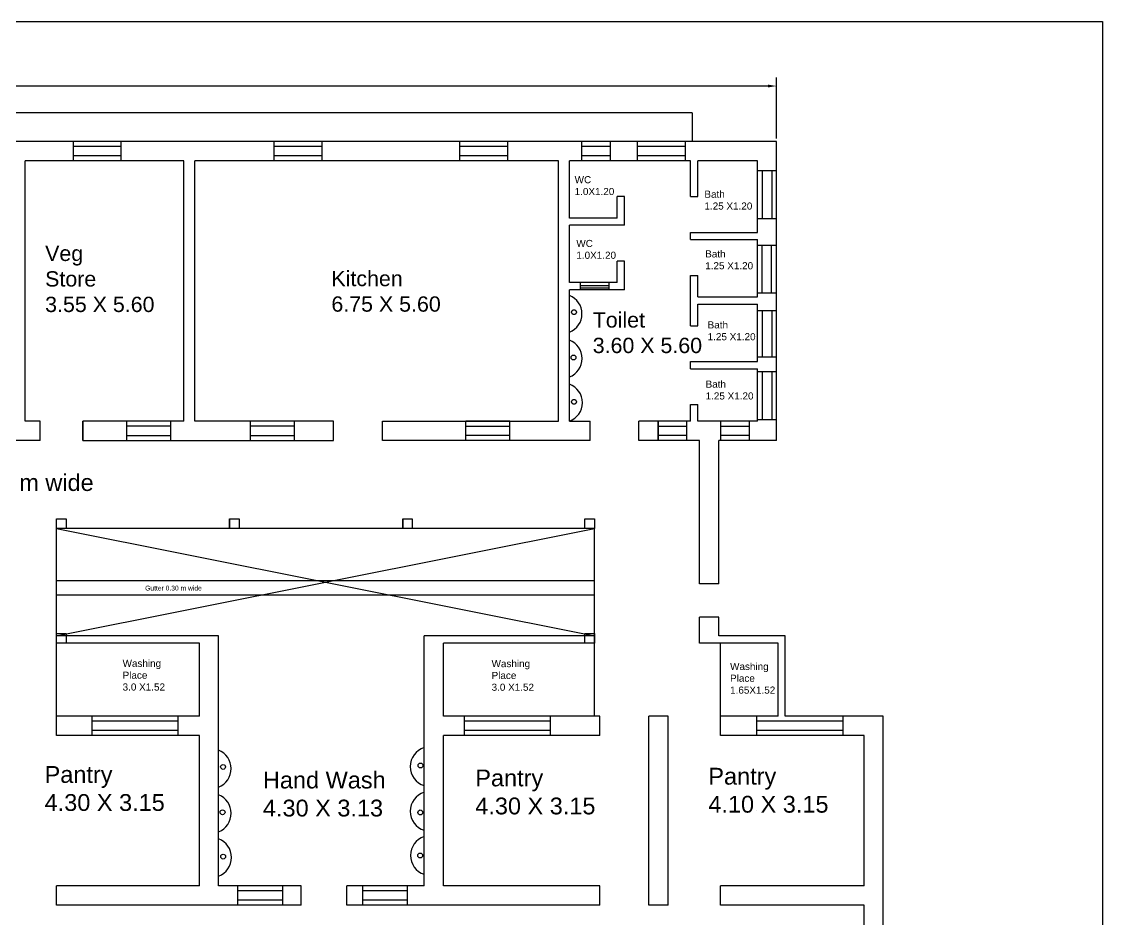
# Model space of a CAD drawing. Header units: inches. Extents: x 101 to 668, y -217 to 99.
# Drawn here: x 549.08 to 571.69, y -197.67 to -178.88 of the extents above; entities that cross this region are included whole.
import ezdxf

# ---------------------------------------------------------------- set-up
doc = ezdxf.new("R2010")
doc.units = ezdxf.units.IN
doc.header["$MEASUREMENT"] = 0
doc.styles.get("Standard").update_dxf_attribs({"font": 'arial.ttf'})
doc.dimstyles.get("Standard").update_dxf_attribs({"dimtxt": 0.18, "dimasz": 0.18, "dimexe": 0.18, "dimexo": 0.0625, "dimgap": 0.09, "dimtad": 0, "dimtih": 1, "dimtoh": 1, "dimdec": 4, "dimzin": 0, "dimdsep": 46, "dimtxsty": 'Standard', "dimcen": 0.09, "dimadec": 0, "dimazin": 0, "dimtfac": 1, "dimtdec": 4, "dimtofl": 0, "dimtmove": 0, "dimatfit": 3, "dimfxl": 1, "dimtolj": 1, "dimtzin": 0, "dimarcsym": 0})

# ---------------------------------------------------------------- blocks, each defined once
blk = doc.blocks.new('*D192')
at = {"color": 0, "lineweight": -2}
for p, q in [((531.941, -181.333), (531.941, -180.052)), ((564.871, -181.333), (564.871, -180.052)), ((532.121, -180.232), (547.873, -180.232)), ((564.691, -180.232), (548.94, -180.232))]:
    blk.add_line(p, q, dxfattribs=at)
at = {"color": 0}
for points in [[(532.121, -180.202), (532.121, -180.262), (531.941, -180.232)], [(564.691, -180.202), (564.691, -180.262), (564.871, -180.232)]]:
    blk.add_solid(points, dxfattribs=at)
at = {"layer": 'Defpoints', "color": 0}
for p in [(564.871, -180.232), (531.941, -181.395), (564.871, -181.395)]:
    blk.add_point(p, dxfattribs=at)
at = {"color": 0, "insert": (548.406, -180.232), "char_height": 0.18, "attachment_point": 5}
blk.add_mtext('\\A1;32.9300', dxfattribs=at)
blk = doc.blocks.new('*D195')
at = {"color": 0, "lineweight": -2}
for p, q in [((531.941, -181.333), (531.941, -180.052)), ((564.871, -181.333), (564.871, -180.052)), ((532.121, -180.232), (547.873, -180.232)), ((564.691, -180.232), (548.94, -180.232))]:
    blk.add_line(p, q, dxfattribs=at)
at = {"color": 0}
for points in [[(532.121, -180.202), (532.121, -180.262), (531.941, -180.232)], [(564.691, -180.202), (564.691, -180.262), (564.871, -180.232)]]:
    blk.add_solid(points, dxfattribs=at)
at = {"layer": 'Defpoints', "color": 0}
for p in [(564.871, -180.232), (531.941, -181.395), (564.871, -181.395)]:
    blk.add_point(p, dxfattribs=at)
at = {"color": 0, "insert": (548.406, -180.232), "char_height": 0.18, "attachment_point": 5}
blk.add_mtext('\\A1;32.9300', dxfattribs=at)

msp = doc.modelspace()

# ---------------------------------------------------------------- linework, layer by layer
for p, q in [((563.10883, -180.7953), (533.43849, -180.7953)), ((563.10883, -180.7953), (533.43849, -180.7953)), ((563.10883, -180.7953), (563.10883, -181.3953)), ((563.10883, -180.7953), (563.10883, -181.3953)), ((564.8715, -181.3953), (531.9415, -181.3953)), ((564.8715, -181.3953), (531.9415, -181.3953)), ((550.15786, -181.3953), (550.15786, -181.7953)), ((550.15786, -181.3953), (550.15786, -181.7953)), ((551.15786, -181.4953), (550.15786, -181.4953)), ((551.15786, -181.4953), (550.15786, -181.4953)), ((551.15786, -181.3953), (551.15786, -181.7953)), ((551.15786, -181.3953), (551.15786, -181.7953)), ((554.358, -181.3953), (554.358, -181.7953)), ((554.358, -181.3953), (554.358, -181.7953)), ((555.358, -181.4953), (554.358, -181.4953)), ((555.358, -181.4953), (554.358, -181.4953)), ((555.358, -181.3953), (555.358, -181.7953)), ((555.358, -181.3953), (555.358, -181.7953)), ((558.24096, -181.3953), (558.24096, -181.7953)), ((558.24096, -181.3953), (558.24096, -181.7953)), ((559.24096, -181.4953), (558.24096, -181.4953)), ((559.24096, -181.4953), (558.24096, -181.4953)), ((559.24096, -181.3953), (559.24096, -181.7953)), ((559.24096, -181.3953), (559.24096, -181.7953)), ((560.79752, -181.7953), (560.79752, -181.3953)), ((561.39752, -181.4953), (560.79752, -181.4953)), ((561.39752, -181.7953), (561.39752, -181.3953)), ((561.95883, -181.3953), (561.95883, -181.7953)), ((561.95883, -181.3953), (561.95883, -181.7953)), ((562.95883, -181.4953), (561.95883, -181.4953)), ((562.95883, -181.4953), (561.95883, -181.4953)), ((562.95883, -181.3953), (562.95883, -181.7953)), ((562.95883, -181.3953), (562.95883, -181.7953)), ((564.8715, -187.6453), (564.8715, -181.3953)), ((551.15786, -181.6953), (550.15786, -181.6953)), ((551.15786, -181.6953), (550.15786, -181.6953)), ((555.358, -181.6953), (554.358, -181.6953)), ((555.358, -181.6953), (554.358, -181.6953)), ((559.24096, -181.6953), (558.24096, -181.6953)), ((559.24096, -181.6953), (558.24096, -181.6953)), ((561.39752, -181.6953), (560.79752, -181.6953)), ((562.95883, -181.6953), (561.95883, -181.6953)), ((562.95883, -181.6953), (561.95883, -181.6953)), ((552.47713, -181.7953), (549.15628, -181.7953)), ((552.47713, -181.7953), (549.15628, -181.7953)), ((549.15628, -187.2453), (549.15628, -181.7953)), ((552.47713, -187.2453), (552.47713, -181.7953)), ((556.97486, -181.7953), (552.70713, -181.7953)), ((556.97486, -181.7953), (552.70713, -181.7953)), ((552.70713, -187.2453), (552.70713, -181.7953)), ((560.31013, -181.7953), (556.97486, -181.7953)), ((560.31013, -181.7953), (557.20486, -181.7953)), ((560.31013, -184.2653), (560.31013, -181.7953)), ((561.54013, -181.7953), (560.54013, -181.7953)), ((561.54013, -181.7953), (560.54013, -181.7953)), ((561.7715, -181.7953), (560.54013, -181.7953)), ((560.54013, -182.9953), (560.54013, -181.7953)), ((561.7715, -181.7953), (560.54013, -181.7953)), ((560.54013, -182.9953), (560.54013, -181.7953)), ((561.7715, -181.7953), (561.69013, -181.7953)), ((561.9215, -181.7953), (561.69013, -181.7953)), ((563.0715, -181.7953), (561.9215, -181.7953)), ((563.0715, -181.7953), (561.9215, -181.7953)), ((563.0715, -181.7953), (561.9215, -181.7953)), ((563.0715, -181.7953), (561.9215, -181.7953)), ((563.0715, -182.5453), (563.0715, -181.7953)), ((563.2715, -181.7953), (563.2215, -181.7953)), ((563.2215, -182.5453), (563.2215, -181.7953)), ((564.4715, -181.7953), (563.2715, -181.7953)), ((564.4715, -181.7953), (563.2715, -181.7953)), ((564.4715, -181.7953), (563.2715, -181.7953)), ((564.4715, -181.7953), (563.2715, -181.7953)), ((564.4715, -183.2953), (564.4715, -181.7953)), ((564.4715, -183.2953), (564.4715, -181.7953)), ((564.47706, -182.00221), (564.87706, -182.00221)), ((564.57706, -183.00221), (564.57706, -182.00221)), ((564.77706, -183.00221), (564.77706, -182.00221)), ((561.69013, -182.5453), (561.54013, -182.5453)), ((561.54013, -182.9953), (561.54013, -182.5453)), ((561.69013, -183.1453), (561.69013, -182.5453)), ((563.0715, -182.5453), (563.2215, -182.5453)), ((561.54013, -182.9953), (560.54013, -182.9953)), ((564.47706, -183.00221), (564.87706, -183.00221)), ((560.54013, -184.2653), (560.54013, -183.1453)), ((561.69013, -183.1453), (560.54013, -183.1453)), ((563.0715, -183.4453), (563.0715, -183.2953)), ((563.0715, -183.2953), (564.4715, -183.2953)), ((563.0715, -183.4453), (564.4715, -183.4453)), ((564.4715, -184.6453), (564.4715, -183.4453)), ((564.4715, -184.6453), (564.4715, -183.4453)), ((564.46814, -183.55873), (564.86814, -183.55873)), ((564.56814, -184.55873), (564.56814, -183.55873)), ((564.76814, -184.55873), (564.76814, -183.55873)), ((561.69013, -183.8953), (561.54013, -183.8953)), ((561.54013, -184.3453), (561.54013, -183.8953)), ((561.69013, -184.4953), (561.69013, -183.8953)), ((563.0715, -185.2453), (563.0715, -184.1953)), ((563.0715, -184.1953), (563.2215, -184.1953)), ((563.2215, -184.6453), (563.2215, -184.1953)), ((560.31013, -187.2453), (560.31013, -184.2653)), ((560.54013, -184.3453), (560.54013, -184.2653)), ((561.54013, -184.3453), (560.54013, -184.3453)), ((560.76898, -184.4953), (560.76898, -184.3453)), ((561.36898, -184.41215), (560.76898, -184.41215)), ((561.36898, -184.4953), (561.36898, -184.3453)), ((560.54013, -187.2453), (560.54013, -184.4953)), ((561.69013, -184.4953), (560.54013, -184.4953)), ((561.36898, -184.46215), (560.76898, -184.46215)), ((563.2215, -184.6453), (564.4715, -184.6453)), ((564.46814, -184.55873), (564.86814, -184.55873)), ((563.2215, -185.2453), (563.2215, -184.7953)), ((563.2215, -184.7953), (564.4715, -184.7953)), ((564.4715, -185.9953), (564.4715, -184.7953)), ((564.4715, -185.9953), (564.4715, -184.7953)), ((564.4715, -184.92615), (564.8715, -184.92615)), ((564.57919, -185.89486), (564.57919, -184.92615)), ((564.77919, -185.89486), (564.77919, -184.92615)), ((563.0715, -185.2453), (563.2215, -185.2453)), ((563.0715, -186.1453), (563.0715, -185.9953)), ((563.0715, -185.9953), (564.4715, -185.9953)), ((564.47919, -185.89486), (564.87919, -185.89486)), ((563.0715, -186.1453), (564.4715, -186.1453)), ((564.4715, -187.2453), (564.4715, -186.1453)), ((564.4715, -187.2453), (564.4715, -186.1453)), ((564.4794, -186.20505), (564.8794, -186.20505)), ((564.5794, -187.20505), (564.5794, -186.20505)), ((564.7794, -187.20505), (564.7794, -186.20505)), ((563.0715, -187.2453), (563.0715, -186.8953)), ((563.0715, -186.8953), (563.2215, -186.8953)), ((563.2215, -187.2453), (563.2215, -186.8953)), ((549.4715, -187.2453), (549.15628, -187.2453)), ((549.4715, -187.6453), (549.4715, -187.2453)), ((550.3615, -187.6453), (550.3615, -187.2453)), ((552.47713, -187.2453), (550.3615, -187.2453)), ((550.3615, -187.2453), (550.3615, -187.6453)), ((551.2815, -187.6453), (551.2815, -187.2453)), ((552.2015, -187.3453), (551.2815, -187.3453)), ((552.2015, -187.6453), (552.2015, -187.2453)), ((555.6015, -187.2453), (552.70713, -187.2453)), ((553.8715, -187.6453), (553.8715, -187.2453)), ((554.7915, -187.3453), (553.8715, -187.3453)), ((554.7915, -187.6453), (554.7915, -187.2453)), ((555.6015, -187.6453), (555.6015, -187.2453)), ((556.6315, -187.6453), (556.6315, -187.2453)), ((556.6315, -187.2453), (560.31013, -187.2453)), ((559.2915, -187.2453), (558.3715, -187.2453)), ((558.3715, -187.6453), (558.3715, -187.2453)), ((558.3715, -187.3453), (559.2915, -187.3453)), ((559.2915, -187.6453), (559.2915, -187.2453)), ((560.54013, -187.2453), (560.9715, -187.2453)), ((560.9715, -187.6453), (560.9715, -187.2453)), ((562.1715, -187.2453), (561.9915, -187.2453)), ((562.1715, -187.2453), (561.9915, -187.2453)), ((561.9915, -187.6453), (561.9915, -187.2453)), ((562.1715, -187.2453), (561.9915, -187.2453)), ((562.1715, -187.2453), (561.9915, -187.2453)), ((563.0715, -187.2453), (562.1715, -187.2453)), ((563.0715, -187.2453), (562.3215, -187.2453)), ((562.3415, -187.2453), (562.3215, -187.2453)), ((562.3415, -187.2453), (562.3215, -187.2453)), ((562.39634, -187.2453), (562.39634, -187.6453)), ((562.39634, -187.6453), (562.39634, -187.2453)), ((562.39634, -187.3453), (562.99634, -187.3453)), ((562.99634, -187.6453), (562.99634, -187.2453)), ((563.3215, -187.2453), (563.2215, -187.2453)), ((563.4715, -187.2453), (563.2215, -187.2453)), ((564.4715, -187.2453), (563.4715, -187.2453)), ((564.4715, -187.2453), (563.4715, -187.2453)), ((563.70675, -187.6453), (563.70675, -187.2453)), ((563.70675, -187.3453), (564.30675, -187.3453)), ((564.30675, -187.6453), (564.30675, -187.2453)), ((564.4794, -187.20505), (564.8794, -187.20505)), ((551.2815, -187.5453), (552.2015, -187.5453)), ((553.8715, -187.5453), (554.7915, -187.5453)), ((559.2915, -187.5453), (558.3715, -187.5453)), ((562.99634, -187.5453), (562.39634, -187.5453)), ((564.30675, -187.5453), (563.70675, -187.5453)), ((549.4715, -187.6453), (545.4815, -187.6453)), ((550.3615, -187.6453), (555.6015, -187.6453)), ((560.9715, -187.6453), (556.6315, -187.6453)), ((563.2615, -187.6453), (561.9915, -187.6453)), ((562.3415, -187.6453), (561.9915, -187.6453)), ((563.2615, -190.6453), (563.2615, -187.6453)), ((564.8715, -187.6453), (563.6615, -187.6453)), ((563.6615, -190.6453), (563.6615, -187.6453)), ((549.8115, -189.4853), (549.8115, -189.2853)), ((549.8115, -189.2853), (550.0115, -189.2853)), ((550.0115, -189.2853), (550.0115, -189.4853)), ((553.4315, -189.2853), (553.4315, -189.4853)), ((553.4315, -189.4853), (553.4315, -189.2853)), ((553.4315, -189.2853), (553.6315, -189.2853)), ((553.6315, -189.2853), (553.6315, -189.4853)), ((557.0515, -189.2853), (557.0515, -189.4853)), ((557.0515, -189.4853), (557.0515, -189.2853)), ((557.0515, -189.2853), (557.2515, -189.2853)), ((557.2515, -189.2853), (557.2515, -189.4853)), ((560.8615, -189.4853), (560.8615, -189.2853)), ((560.8615, -189.2853), (561.0615, -189.2853)), ((561.0615, -189.2853), (561.0615, -189.4853)), ((549.8115, -193.8153), (549.8115, -189.4853)), ((561.0615, -189.4853), (549.8115, -189.4853)), ((549.8115, -189.4853), (561.0615, -191.7353)), ((549.8115, -191.7353), (561.0615, -189.4853)), ((550.0115, -189.4853), (549.8115, -189.4853)), ((553.6315, -189.4853), (553.4315, -189.4853)), ((557.2515, -189.4853), (557.0515, -189.4853)), ((561.0615, -189.4853), (560.8615, -189.4853)), ((561.0615, -193.4153), (561.0615, -189.4853)), ((561.0615, -190.5853), (549.8115, -190.5853)), ((563.6615, -190.6453), (563.2615, -190.6453)), ((561.0615, -190.8853), (549.8115, -190.8853)), ((563.6615, -191.3453), (563.2615, -191.3453)), ((563.2615, -191.8853), (563.2615, -191.3453)), ((563.6615, -191.7353), (563.6615, -191.3453)), ((549.8115, -191.8853), (549.8115, -191.6853)), ((549.8115, -191.6853), (550.0115, -191.6853)), ((553.2015, -191.7353), (549.8115, -191.7353)), ((552.8015, -191.8853), (549.8115, -191.8853)), ((550.0115, -191.8853), (549.8115, -191.8853)), ((550.0115, -191.6853), (550.0115, -191.8853)), ((552.8015, -193.4153), (552.8015, -191.8853)), ((553.2015, -196.9653), (553.2015, -191.7353)), ((561.0615, -191.7353), (557.5015, -191.7353)), ((557.5015, -196.9653), (557.5015, -191.7353)), ((561.0615, -191.8853), (557.9015, -191.8853)), ((557.9015, -193.4153), (557.9015, -191.8853)), ((560.8615, -191.8853), (560.8615, -191.6853)), ((560.8615, -191.6853), (561.0615, -191.6853)), ((561.0615, -191.8853), (560.8615, -191.8853)), ((561.0615, -191.6853), (561.0615, -191.8853)), ((564.9015, -191.8853), (563.2615, -191.8853)), ((565.0515, -191.7353), (563.6615, -191.7353)), ((563.7015, -193.8153), (563.7015, -191.8853)), ((564.9015, -193.4153), (564.9015, -191.8853)), ((565.0515, -193.4153), (565.0515, -191.7353)), ((551.6515, -193.4153), (549.8115, -193.4153)), ((550.54781, -193.4153), (550.54781, -193.8153)), ((552.8015, -193.4153), (551.6515, -193.4153)), ((552.34781, -193.4153), (552.34781, -193.8153)), ((553.2015, -196.9653), (553.2015, -193.4153)), ((557.5015, -196.9653), (557.5015, -193.4153)), ((559.0815, -193.4153), (557.9015, -193.4153)), ((558.33582, -193.4153), (558.33582, -193.8153)), ((561.1715, -193.4153), (559.0815, -193.4153)), ((560.13582, -193.4153), (560.13582, -193.8153)), ((561.1715, -193.8153), (561.1715, -193.4153)), ((562.2015, -197.3653), (562.2015, -193.4153)), ((562.6015, -193.4153), (562.2015, -193.4153)), ((562.6015, -197.3653), (562.6015, -193.4153)), ((564.9015, -193.4153), (563.7015, -193.4153)), ((564.45432, -193.4153), (564.45432, -193.8153)), ((567.1015, -193.4153), (565.0515, -193.4153)), ((566.25432, -193.4153), (566.25432, -193.8153)), ((567.1015, -208.4353), (567.1015, -193.4153)), ((551.6515, -193.5153), (550.54781, -193.5153)), ((552.34781, -193.7153), (550.54781, -193.7153)), ((552.34781, -193.5153), (551.6515, -193.5153)), ((559.2315, -193.5153), (558.33582, -193.5153)), ((560.13582, -193.7153), (558.33582, -193.7153)), ((560.13582, -193.5153), (559.2315, -193.5153)), ((564.9015, -193.5153), (564.45432, -193.5153)), ((566.25432, -193.7153), (564.45432, -193.7153)), ((566.25432, -193.5153), (564.9015, -193.5153)), ((552.8015, -193.8153), (549.8115, -193.8153)), ((552.8015, -196.9653), (552.8015, -193.8153)), ((557.9015, -196.9653), (557.9015, -193.8153)), ((561.1715, -193.8153), (557.9015, -193.8153)), ((566.7015, -193.8153), (563.7015, -193.8153)), ((566.7015, -196.9653), (566.7015, -193.8153)), ((550.54781, -195.37055), (550.54781, -195.37055)), ((564.45432, -195.39742), (564.45432, -195.39742)), ((549.8115, -197.3653), (549.8115, -196.9653)), ((552.8015, -196.9653), (549.8115, -196.9653)), ((554.9315, -196.9653), (553.2015, -196.9653)), ((553.6015, -197.3653), (553.6015, -196.9653)), ((554.5415, -197.0653), (553.6015, -197.0653)), ((554.5415, -197.3653), (554.5415, -196.9653)), ((554.9315, -197.3653), (554.9315, -196.9653)), ((555.8815, -197.3653), (555.8815, -196.9653)), ((557.5015, -196.9653), (555.8815, -196.9653)), ((556.21926, -197.3653), (556.21926, -196.9653)), ((557.14926, -197.0653), (556.21926, -197.0653)), ((557.14926, -197.3653), (557.14926, -196.9653)), ((561.1715, -196.9653), (557.9015, -196.9653)), ((561.1715, -197.3653), (561.1715, -196.9653)), ((563.7015, -197.3653), (563.7015, -196.9653)), ((566.7015, -196.9653), (563.7015, -196.9653)), ((554.5415, -197.2653), (553.6015, -197.2653)), ((557.14926, -197.2653), (556.21926, -197.2653)), ((554.9315, -197.3653), (549.8115, -197.3653)), ((561.1715, -197.3653), (555.8815, -197.3653)), ((562.6015, -197.3653), (562.2015, -197.3653)), ((566.7015, -197.3653), (563.7015, -197.3653)), ((566.7015, -208.0353), (566.7015, -197.3653))]:
    msp.add_line(p, q)
msp.add_lwpolyline([(524.18077, -178.88444), (571.68529, -178.88444), (571.68529, -216.55773), (524.18077, -216.55773)], close=True)
for centre in [(560.63333, -184.96266), (560.62294, -185.91118), (560.63444, -186.83887), (553.2947, -194.47567), (557.42282, -194.44638), (553.28431, -195.4242), (557.42016, -195.42787), (553.29581, -196.35189), (557.41609, -196.32924)]:
    msp.add_circle(centre, 0.051)
for centre, start, end in [((560.38569, -184.99818), 291.822141, 68.177859), ((560.38802, -185.93219), 291.477275, 68.522725), ((560.39479, -186.8561), 290.476602, 69.523398), ((553.04706, -194.51119), 291.822141, 68.177859), ((557.62226, -194.46922), 106.899334, 253.100666), ((553.04939, -195.44521), 291.477275, 68.522725), ((557.62459, -195.40324), 107.234638, 252.765362), ((557.63136, -196.32715), 108.215556, 251.784444), ((553.05616, -196.36911), 290.476602, 69.523398)]:
    msp.add_arc(centre, 0.41545, start, end)

# ---------------------------------------------------------------- texts
at = {"attachment_point": 1}
for s, insert, char_height, width in [('WC\\P1.0X1.20', (560.6479, -182.11714), 0.14837, 2.729872), ('Bath\\P1.25 X1.20', (563.36186, -182.42087), 0.14837, 2.729872), ('WC\\P1.0X1.20', (560.68358, -183.45059), 0.14837, 2.729872), ('Veg\\PStore\\P3.55 X 5.60', (549.5734, -183.57265), 0.3200978, 2.729872), ('Bath\\P1.25 X1.20', (563.37834, -183.66955), 0.14837, 2.729872), ('Kitchen\\P6.75 X 5.60', (555.56035, -184.09873), 0.3200978, 2.729872), ('Toilet\\P3.60 X 5.60', (561.02614, -184.96458), 0.3200978, 2.729872), ('Bath\\P1.25 X1.20', (563.42966, -185.15424), 0.14837, 2.729872), ('Bath\\P1.25 X1.20', (563.38623, -186.3939), 0.14837, 2.729872), ('Varandah 1.84 m wide', (545.67225, -188.3512), 0.351739, 8.6047683), ('Gutter 0.30 m wide', (551.66471, -190.68477), 0.100473, 2.729872), ('Washing \\PPlace\\P3.0 X1.52', (551.19358, -192.23524), 0.14837, 2.729872), ('Washing \\PPlace\\P3.0 X1.52', (558.91059, -192.23996), 0.14837, 2.729872), ('Washing \\PPlace\\P1.65X1.52', (563.89886, -192.2997), 0.14837, 2.729872), ('Pantry\\P4.30 X 3.15', (549.56235, -194.4579), 0.351739, 8.6047683), ('Hand Wash\\P4.30 X 3.13', (554.12822, -194.57427), 0.351739, 8.6047683), ('Pantry\\P4.30 X 3.15', (558.56995, -194.53034), 0.351739, 8.6047683), ('Pantry\\P4.10 X 3.15', (563.44416, -194.49447), 0.351739, 8.6047683)]:
    msp.add_mtext(s, dxfattribs=dict(at, insert=insert, char_height=char_height, width=width))

# ---------------------------------------------------------------- dimensions: what is measured, and where the dimension line sits
for picture in ['*D192', '*D195']:
    dim = msp.add_linear_dim(base=(564.8715, -180.23197), p1=(531.9415, -181.3953), p2=(564.8715, -181.3953), dimstyle='Standard')
    dim.commit()
    dim.dimension.update_dxf_attribs({"geometry": picture, "text_midpoint": (548.4065, -180.23197)})

doc.saveas('drawing.dxf')
